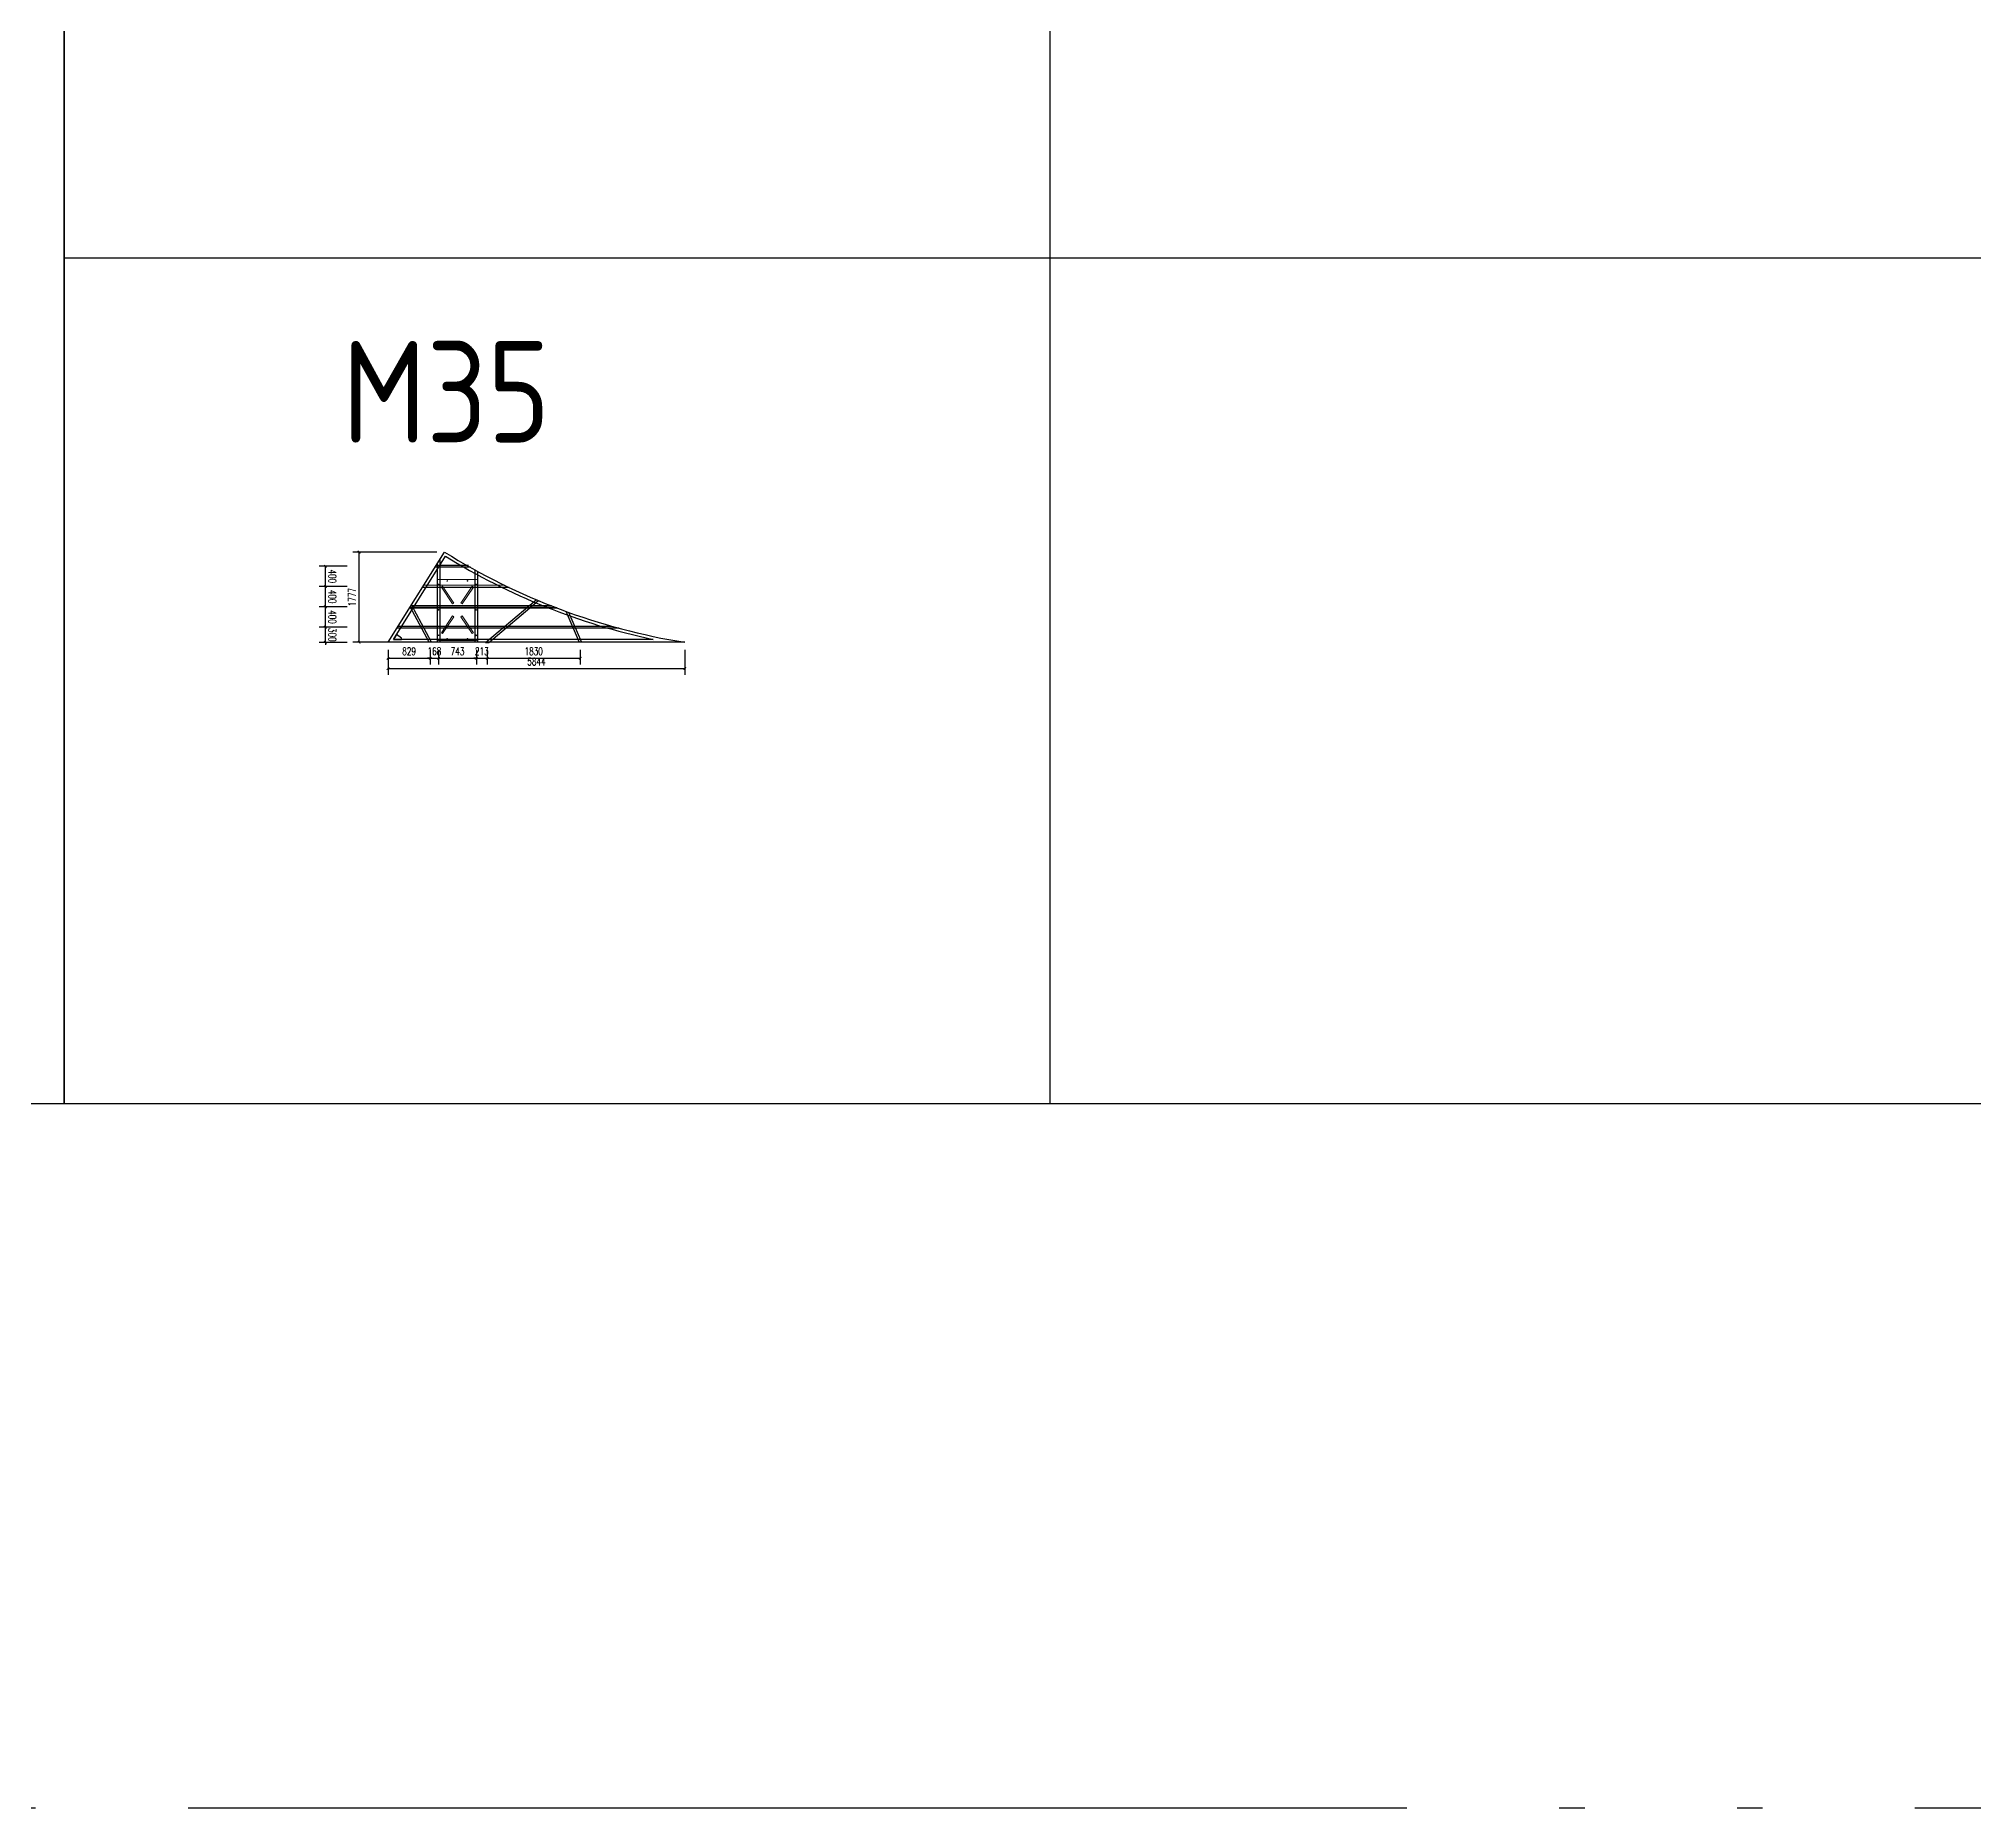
# Model space of a CAD drawing. Extents: x 1254079 to 1500931, y -102737 to 142253.
# Drawn here: x 1371990 to 1410082, y -102737 to -67891 of the extents above; entities that cross this region are included whole.
import ezdxf

# ---------------------------------------------------------------- set-up
doc = ezdxf.new("R2010")
doc.units = 0
doc.header["$LTSCALE"] = 1000
doc.header["$MEASUREMENT"] = 0
doc.linetypes.add('ACAD_ISO05W100', pattern=[34, 24, -3, 0.5, -3, 0.5, -3])
for name, color, linetype in [('14#槽钢', 3, 'Continuous'), ('DOTE', 1, 'Continuous'), ('PUB_DIM', 3, 'Continuous'), ('PUB_TEXT', 7, 'Continuous'), ('W-float bowl浮筒', 253, 'Continuous'), ('W-FLOAT_BOWL浮筒', 253, 'Continuous'), ('W-STEEL_FRAME钢架', 3, 'Continuous'), ('W-STEEL_KEEL钢龙骨', 5, 'Continuous'), ('特殊段命名', 221, 'Continuous'), ('钢架', 90, 'Continuous')]:
    doc.layers.add(name, color=color, linetype=linetype)
doc.styles.add('_TCH_DIM_T3', font='SIMPLEX', dxfattribs={"width": 0.705882, "bigfont": 'GBCBIG'})
doc.styles.get("Standard").update_dxf_attribs({"font": 'gbenor.shx', "bigfont": 'gbcbig.shx'})
doc.dimstyles.new('_TCH_ARCH&&50', dxfattribs={"dimtxt": 148.75, "dimasz": 50, "dimexe": 125, "dimexo": 150, "dimgap": 63.125, "dimtad": 1, "dimdec": 0, "dimzin": 0, "dimdsep": 46, "dimtxsty": '_TCH_DIM_T3', "dimblk": 'ARCHTICK', "dimcen": 0.09, "dimclrt": 7, "dimazin": 2, "dimtfac": 1, "dimtdec": 0, "dimtix": 1, "dimtmove": 2, "dimatfit": 3, "dimfxl": 0, "dimtolj": 1, "dimtzin": 0, "dimarcsym": 0})

# ---------------------------------------------------------------- blocks, each defined once
blk = doc.blocks.new('_ArchTick')
at = {"color": 0, "linetype": 'ByBlock', "const_width": 0.4}
blk.add_lwpolyline([(-0.5, -0.5), (0.5, 0.5)], dxfattribs=at)
blk = doc.blocks.new('*D404')
at = {"layer": 'Defpoints', "color": 0, "transparency": 16777216}
for p in [(1378869, -79777), (1379698, -79777), (1379698, -80091)]:
    blk.add_point(p, dxfattribs=at)
at = {"layer": 'PUB_DIM', "color": 0, "lineweight": -2, "transparency": 16777216}
for p, q in [((1378869, -79927), (1378869, -80216)), ((1379698, -79927), (1379698, -80216)), ((1378869, -80091), (1379698, -80091))]:
    blk.add_line(p, q, dxfattribs=at)
at = {"layer": 'PUB_DIM', "color": 0, "lineweight": -2, "transparency": 16777216, "xscale": 50, "yscale": 50, "zscale": 50}
for p, rotation in [((1378869, -80091), 180.0204783410754), ((1379698, -80091), 0.02047834107540009)]:
    blk.add_blockref('_ArchTick', p, dxfattribs=dict(at, rotation=rotation))
at = {"layer": 'PUB_DIM', "color": 7, "transparency": 16777216, "insert": (1379283, -79953), "char_height": 148.8, "attachment_point": 5, "rotation": 0.0205, "style": '_TCH_DIM_T3'}
blk.add_mtext('\\A1;829', dxfattribs=at)
blk = doc.blocks.new('*D405')
at = {"layer": 'Defpoints', "color": 0, "transparency": 16777216}
for p in [(1379698, -79777), (1379865, -79777), (1379865, -80091)]:
    blk.add_point(p, dxfattribs=at)
at = {"layer": 'PUB_DIM', "color": 0, "lineweight": -2, "transparency": 16777216}
for p, q in [((1379698, -79927), (1379698, -80216)), ((1379865, -79927), (1379865, -80216)), ((1379698, -80091), (1379648, -80091)), ((1379698, -80091), (1379865, -80091)), ((1379865, -80091), (1379915, -80091))]:
    blk.add_line(p, q, dxfattribs=at)
at = {"layer": 'PUB_DIM', "color": 0, "lineweight": -2, "transparency": 16777216, "xscale": 50, "yscale": 50, "zscale": 50}
for p, rotation in [((1379698, -80091), 0.02047834107560043), ((1379865, -80091), 180.0204783410755)]:
    blk.add_blockref('_ArchTick', p, dxfattribs=dict(at, rotation=rotation))
at = {"layer": 'PUB_DIM', "color": 7, "transparency": 16777216, "insert": (1379782, -79953), "char_height": 148.8, "attachment_point": 5, "rotation": 0.0205, "style": '_TCH_DIM_T3'}
blk.add_mtext('\\A1;168', dxfattribs=at)
blk = doc.blocks.new('*D406')
at = {"layer": 'Defpoints', "color": 0, "transparency": 16777216}
for p in [(1379865, -79777), (1380608, -79777), (1380608, -80090)]:
    blk.add_point(p, dxfattribs=at)
at = {"layer": 'PUB_DIM', "color": 0, "lineweight": -2, "transparency": 16777216}
for p, q in [((1379865, -79927), (1379865, -80216)), ((1380608, -79927), (1380608, -80215)), ((1379865, -80091), (1380608, -80090))]:
    blk.add_line(p, q, dxfattribs=at)
at = {"layer": 'PUB_DIM', "color": 0, "lineweight": -2, "transparency": 16777216, "xscale": 50, "yscale": 50, "zscale": 50}
for p, rotation in [((1379865, -80091), 180.0204783410752), ((1380608, -80090), 0.02047834107526015)]:
    blk.add_blockref('_ArchTick', p, dxfattribs=dict(at, rotation=rotation))
at = {"layer": 'PUB_DIM', "color": 7, "transparency": 16777216, "insert": (1380237, -79953), "char_height": 148.8, "attachment_point": 5, "rotation": 0.0205, "style": '_TCH_DIM_T3'}
blk.add_mtext('\\A1;743', dxfattribs=at)
blk = doc.blocks.new('*D407')
at = {"layer": 'Defpoints', "color": 0, "transparency": 16777216}
for p in [(1380608, -79777), (1380822, -79777), (1380822, -80090)]:
    blk.add_point(p, dxfattribs=at)
at = {"layer": 'PUB_DIM', "color": 0, "lineweight": -2, "transparency": 16777216}
for p, q in [((1380608, -79927), (1380608, -80215)), ((1380822, -79927), (1380822, -80215)), ((1380608, -80090), (1380558, -80090)), ((1380608, -80090), (1380822, -80090)), ((1380822, -80090), (1380872, -80090))]:
    blk.add_line(p, q, dxfattribs=at)
at = {"layer": 'PUB_DIM', "color": 0, "lineweight": -2, "transparency": 16777216, "xscale": 50, "yscale": 50, "zscale": 50}
for p, rotation in [((1380608, -80090), 0.02047834107823832), ((1380822, -80090), 180.0204783410782)]:
    blk.add_blockref('_ArchTick', p, dxfattribs=dict(at, rotation=rotation))
at = {"layer": 'PUB_DIM', "color": 7, "transparency": 16777216, "insert": (1380715, -79953), "char_height": 148.8, "attachment_point": 5, "rotation": 0.0205, "style": '_TCH_DIM_T3'}
blk.add_mtext('\\A1;213', dxfattribs=at)
blk = doc.blocks.new('*D408')
at = {"layer": 'Defpoints', "color": 0, "transparency": 16777216}
for p in [(1380822, -79777), (1382652, -79776), (1382652, -80090)]:
    blk.add_point(p, dxfattribs=at)
at = {"layer": 'PUB_DIM', "color": 0, "lineweight": -2, "transparency": 16777216}
for p, q in [((1380822, -79927), (1380822, -80215)), ((1382652, -79926), (1382652, -80215)), ((1380822, -80090), (1382652, -80090))]:
    blk.add_line(p, q, dxfattribs=at)
at = {"layer": 'PUB_DIM', "color": 0, "lineweight": -2, "transparency": 16777216, "xscale": 50, "yscale": 50, "zscale": 50}
for p, rotation in [((1380822, -80090), 180.0204783410753), ((1382652, -80090), 0.02047834107531104)]:
    blk.add_blockref('_ArchTick', p, dxfattribs=dict(at, rotation=rotation))
at = {"layer": 'PUB_DIM', "color": 7, "transparency": 16777216, "insert": (1381737, -79953), "char_height": 148.8, "attachment_point": 5, "rotation": 0.0205, "style": '_TCH_DIM_T3'}
blk.add_mtext('\\A1;1830', dxfattribs=at)
blk = doc.blocks.new('*D409')
at = {"layer": 'Defpoints', "color": 0, "transparency": 16777216}
for p in [(1378299, -78000), (1379980, -78000), (1379980, -79777)]:
    blk.add_point(p, dxfattribs=at)
at = {"layer": 'PUB_DIM', "color": 0, "lineweight": -2, "transparency": 16777216}
for p, q in [((1379830, -78000), (1378174, -78000)), ((1378299, -79777), (1378299, -78000)), ((1379830, -79777), (1378174, -79777))]:
    blk.add_line(p, q, dxfattribs=at)
at = {"layer": 'PUB_DIM', "color": 0, "lineweight": -2, "transparency": 16777216, "xscale": 50, "yscale": 50, "zscale": 50}
for p, rotation in [((1378299, -78000), 90), ((1378299, -79777), 270)]:
    blk.add_blockref('_ArchTick', p, dxfattribs=dict(at, rotation=rotation))
at = {"layer": 'PUB_DIM', "color": 7, "transparency": 16777216, "insert": (1378161, -78888), "char_height": 148.8, "attachment_point": 5, "rotation": 90, "style": '_TCH_DIM_T3'}
blk.add_mtext('\\A1;1777', dxfattribs=at)
blk = doc.blocks.new('*D410')
at = {"layer": 'Defpoints', "color": 0, "transparency": 16777216}
for p in [(1378869, -79777), (1384713, -79777), (1384713, -80293)]:
    blk.add_point(p, dxfattribs=at)
at = {"layer": 'PUB_DIM', "color": 0, "lineweight": -2, "transparency": 16777216}
for p, q in [((1378869, -79927), (1378869, -80418)), ((1384713, -79927), (1384713, -80418)), ((1378869, -80293), (1384713, -80293))]:
    blk.add_line(p, q, dxfattribs=at)
at = {"layer": 'PUB_DIM', "color": 0, "lineweight": -2, "transparency": 16777216, "xscale": 50, "yscale": 50, "zscale": 50, "rotation": 180}
blk.add_blockref('_ArchTick', (1378869, -80293), dxfattribs=at)
at = {"layer": 'PUB_DIM', "color": 0, "lineweight": -2, "transparency": 16777216, "xscale": 50, "yscale": 50, "zscale": 50}
blk.add_blockref('_ArchTick', (1384713, -80293), dxfattribs=at)
at = {"layer": 'PUB_DIM', "color": 7, "transparency": 16777216, "insert": (1381791, -80156), "char_height": 148.8, "attachment_point": 5, "style": '_TCH_DIM_T3'}
blk.add_mtext('\\A1;5844', dxfattribs=at)
blk = doc.blocks.new('*D411')
at = {"layer": 'Defpoints', "color": 0, "transparency": 16777216}
for p in [(1377635, -79478), (1378216, -79478), (1378216, -79778)]:
    blk.add_point(p, dxfattribs=at)
at = {"layer": 'PUB_DIM', "color": 0, "lineweight": -2, "transparency": 16777216}
for p, q in [((1378066, -79478), (1377510, -79478)), ((1377635, -79478), (1377635, -79428)), ((1377635, -79778), (1377635, -79478)), ((1378066, -79778), (1377510, -79778)), ((1377635, -79778), (1377635, -79828))]:
    blk.add_line(p, q, dxfattribs=at)
at = {"layer": 'PUB_DIM', "color": 0, "lineweight": -2, "transparency": 16777216, "xscale": 50, "yscale": 50, "zscale": 50}
for p, rotation in [((1377635, -79478), 270.0007438532729), ((1377635, -79778), 90.00074385327292)]:
    blk.add_blockref('_ArchTick', p, dxfattribs=dict(at, rotation=rotation))
at = {"layer": 'PUB_DIM', "color": 7, "transparency": 16777216, "insert": (1377773, -79628), "char_height": 148.8, "attachment_point": 5, "rotation": 270.0007, "style": '_TCH_DIM_T3'}
blk.add_mtext('\\A1;300', dxfattribs=at)
blk = doc.blocks.new('*D412')
at = {"layer": 'Defpoints', "color": 0, "transparency": 16777216}
for p in [(1377635, -79078), (1378216, -79078), (1378216, -79478)]:
    blk.add_point(p, dxfattribs=at)
at = {"layer": 'PUB_DIM', "color": 0, "lineweight": -2, "transparency": 16777216}
for p, q in [((1378066, -79078), (1377510, -79078)), ((1377635, -79478), (1377635, -79078)), ((1378066, -79478), (1377510, -79478))]:
    blk.add_line(p, q, dxfattribs=at)
at = {"layer": 'PUB_DIM', "color": 0, "lineweight": -2, "transparency": 16777216, "xscale": 50, "yscale": 50, "zscale": 50}
for p, rotation in [((1377635, -79078), 90.00074385327304), ((1377635, -79478), 270.0007438532731)]:
    blk.add_blockref('_ArchTick', p, dxfattribs=dict(at, rotation=rotation))
at = {"layer": 'PUB_DIM', "color": 7, "transparency": 16777216, "insert": (1377773, -79278), "char_height": 148.8, "attachment_point": 5, "rotation": 270.0007, "style": '_TCH_DIM_T3'}
blk.add_mtext('\\A1;400', dxfattribs=at)
blk = doc.blocks.new('*D413')
at = {"layer": 'Defpoints', "color": 0, "transparency": 16777216}
for p in [(1377635, -78678), (1378216, -78678), (1378216, -79078)]:
    blk.add_point(p, dxfattribs=at)
at = {"layer": 'PUB_DIM', "color": 0, "lineweight": -2, "transparency": 16777216}
for p, q in [((1378066, -78678), (1377510, -78678)), ((1377635, -79078), (1377635, -78678)), ((1378066, -79078), (1377510, -79078))]:
    blk.add_line(p, q, dxfattribs=at)
at = {"layer": 'PUB_DIM', "color": 0, "lineweight": -2, "transparency": 16777216, "xscale": 50, "yscale": 50, "zscale": 50}
for p, rotation in [((1377635, -78678), 90.00074385326776), ((1377635, -79078), 270.0007438532678)]:
    blk.add_blockref('_ArchTick', p, dxfattribs=dict(at, rotation=rotation))
at = {"layer": 'PUB_DIM', "color": 7, "transparency": 16777216, "insert": (1377773, -78878), "char_height": 148.8, "attachment_point": 5, "rotation": 270.0007, "style": '_TCH_DIM_T3'}
blk.add_mtext('\\A1;400', dxfattribs=at)
blk = doc.blocks.new('*D414')
at = {"layer": 'Defpoints', "color": 0, "transparency": 16777216}
for p in [(1377635, -78278), (1378216, -78278), (1378216, -78678)]:
    blk.add_point(p, dxfattribs=at)
at = {"layer": 'PUB_DIM', "color": 0, "lineweight": -2, "transparency": 16777216}
for p, q in [((1378066, -78278), (1377510, -78278)), ((1377635, -78678), (1377635, -78278)), ((1378066, -78678), (1377510, -78678))]:
    blk.add_line(p, q, dxfattribs=at)
at = {"layer": 'PUB_DIM', "color": 0, "lineweight": -2, "transparency": 16777216, "xscale": 50, "yscale": 50, "zscale": 50}
for p, rotation in [((1377635, -78278), 90.00074385326631), ((1377635, -78678), 270.0007438532663)]:
    blk.add_blockref('_ArchTick', p, dxfattribs=dict(at, rotation=rotation))
at = {"layer": 'PUB_DIM', "color": 7, "transparency": 16777216, "insert": (1377773, -78478), "char_height": 148.8, "attachment_point": 5, "rotation": 270.0007, "style": '_TCH_DIM_T3'}
blk.add_mtext('\\A1;400', dxfattribs=at)
blk = doc.blocks.new('$matou$00000145')
at = {"layer": 'W-float bowl浮筒', "lineweight": 0}
for p, q in [((-575, 400), (575, 400)), ((-600, -375), (-600, 375)), ((-577, 200), (-563, 200)), ((-570, 207), (-570, 193)), ((-507, 370), (-493, 370)), ((-500, 377), (-500, 363)), ((-7, 370), (7, 370)), ((0, 377), (0, 363)), ((493, 370), (507, 370)), ((500, 377), (500, 363)), ((563, 200), (577, 200)), ((570, 207), (570, 193)), ((600, 375), (600, -375)), ((-577, -200), (-563, -200)), ((-570, -193), (-570, -207)), ((-507, -370), (-493, -370)), ((-500, -377), (-500, -363)), ((-7, -370), (7, -370)), ((0, -377), (0, -363)), ((493, -370), (507, -370)), ((500, -377), (500, -363)), ((563, -200), (577, -200)), ((570, -193), (570, -207)), ((575, -400), (-575, -400))]:
    blk.add_line(p, q, dxfattribs=at)
at = {"layer": 'W-float bowl浮筒', "lineweight": 0, "ltscale": 100}
for points in [[(-450, 316), (-117, 95), (-133, 70), (-467, 291)], [(450, 316), (117, 95), (133, 70), (467, 291)], [(-450, -316), (-117, -95), (-133, -70), (-467, -291)], [(450, -316), (117, -95), (133, -70), (467, -291)]]:
    blk.add_lwpolyline(points, close=True, dxfattribs=at)
at = {"layer": 'W-float bowl浮筒', "lineweight": 0}
for centre in [(-570, 200), (-500, 370), (0, 370), (500, 370), (570, 200), (-570, -200), (-500, -370), (0, -370), (500, -370), (570, -200)]:
    blk.add_circle(centre, 7, dxfattribs=at)
for centre, start, end in [((-575, 375), 90, 180), ((575, 375), 0, 90), ((-575, -375), 180, 270), ((575, -375), 270, 0)]:
    blk.add_arc(centre, 25, start, end, dxfattribs=at)

msp = doc.modelspace()

# ---------------------------------------------------------------- linework, layer by layer
at = {"layer": '14#槽钢', "linetype": 'ACAD_ISO05W100'}
msp.add_lwpolyline([(1254079.4, 142253), (1500930.8, 142253), (1500930.8, -102736.6), (1254079.4, -102736.6)], close=True, dxfattribs=at)
at = {"layer": 'DOTE'}
msp.add_lwpolyline([(1378973.7, -79719), (1379134.1, -79719), (1379134.1, -79694), (1379034.3, -79622)], close=True, dxfattribs=at)
at = {"layer": 'W-STEEL_FRAME钢架'}
for p, q in [((1379843.8, -79776.8), (1379844.5, -78216.2)), ((1379887.5, -78147.4), (1379886.8, -79776.9)), ((1380586.8, -79777.2), (1380587.4, -78356.5)), ((1380630.4, -78380.1), (1380629.8, -79777.2))]:
    msp.add_line(p, q, dxfattribs=at)
at = {"layer": 'W-STEEL_KEEL钢龙骨'}
for p, q in [((1380491, -78297.1), (1379794.1, -78296.8)), ((1379819.1, -78256.8), (1380455.1, -78257.1)), ((1381253.7, -78698.3), (1379543.7, -78697.5)), ((1381167.3, -78656.8), (1379570.6, -78654.4)), ((1379292.7, -79099.1), (1382191.5, -79100)), ((1382190.2, -79099.5), (1379292.9, -79098.9)), ((1382088, -79060), (1379317.7, -79059.1)), ((1379317.9, -79058.9), (1382086.7, -79059.5)), ((1383422, -79499.6), (1379043.6, -79497.7)), ((1379068.6, -79457.7), (1383276.8, -79459.6))]:
    msp.add_line(p, q, dxfattribs=at)
at = {"layer": '特殊段命名'}
msp.add_lwpolyline([(1283443.8, 1620.5), (1372490.4, 1620.5), (1372490.4, -88861.8), (1283443.8, -88861.8)], close=True, dxfattribs=at)
at = {"layer": '钢架'}
msp.add_lwpolyline([(1372490.4, -37868.8), (1450385, -37868.8), (1450385, -88861.8), (1372490.4, -88861.8)], close=True, dxfattribs=at)
for points in [[(1391900.7, -42262.5), (1391900.7, -88861.8)], [(1372490.4, -72208), (1450385, -72208)], [(1379676.2, -79776.8), (1379304.5, -79080.3)], [(1379724.9, -79776.8), (1379330.8, -79038.2)], [(1380788.3, -79777.3), (1381787.9, -78938)], [(1380855.1, -79777.3), (1381832.5, -78956.7)], [(1382367.1, -79165.6), (1382629.6, -79777)], [(1382422.5, -79185.7), (1382676.4, -79777)], [(1380788.3, -79777.3), (1380855.1, -79777.3)]]:
    msp.add_lwpolyline(points, dxfattribs=at)
for points in [[(1379979.8, -77999.7, 0.1000239), (1384713.5, -79777), (1378869.1, -79777)], [(1379998.3, -78079.5, 0.0865126), (1384086, -79719), (1378973.7, -79719)]]:
    msp.add_lwpolyline(points, format="xyb", close=True, dxfattribs=at)

# ---------------------------------------------------------------- block references
at = {"layer": 'W-FLOAT_BOWL浮筒', "yscale": -1, "rotation": 89.974477126136}
msp.add_blockref('$matou$00000145', (1380234.8, -79139), dxfattribs=at)

# ---------------------------------------------------------------- texts
at = {"layer": 'PUB_TEXT'}
msp.add_text('M35', height=2000, dxfattribs=at).set_placement((1377962.3, -75843.3))

# ---------------------------------------------------------------- dimensions: what is measured, and where the dimension line sits
at = {"layer": 'PUB_DIM'}
for p1, p2, distance, picture, middle in [((1379979.8, -79777), (1379979.8, -77999.7), 1681.3, '*D409', (1378161, -78888.4)), ((1378215.6, -78678.1), (1378215.6, -78278.1), 580.5, '*D414', (1377772.6, -78478.1)), ((1378215.6, -79078.1), (1378215.6, -78678.1), 580.5, '*D413', (1377772.6, -78878.1)), ((1378215.6, -79478.2), (1378215.6, -79078.1), 580.5, '*D412', (1377772.7, -79278.2)), ((1378215.6, -79778.1), (1378215.6, -79478.2), 580.5, '*D411', (1377772.7, -79628.2)), ((1378869.1, -79777), (1384713.5, -79777), -516.2, '*D410', (1381791.3, -80155.7)), ((1378869.1, -79777.3), (1379697.7, -79777), -313.8, '*D404', (1379283.5, -79953.4)), ((1379697.7, -79777), (1379865.3, -79776.9), -313.8, '*D405', (1379781.6, -79953.2)), ((1379865.3, -79776.9), (1380608.3, -79776.7), -313.8, '*D406', (1380236.8, -79953.1)), ((1380608.3, -79776.7), (1380821.7, -79776.6), -313.8, '*D407', (1380715.1, -79952.9)), ((1380821.7, -79776.6), (1382651.5, -79775.9), -313.8, '*D408', (1381736.7, -79952.5))]:
    dim = msp.add_aligned_dim(p1=p1, p2=p2, distance=distance, dimstyle='_TCH_ARCH&&50', dxfattribs=at)
    dim.commit()
    dim.dimension.update_dxf_attribs({"geometry": picture, "text_midpoint": middle})

doc.saveas('drawing.dxf')
